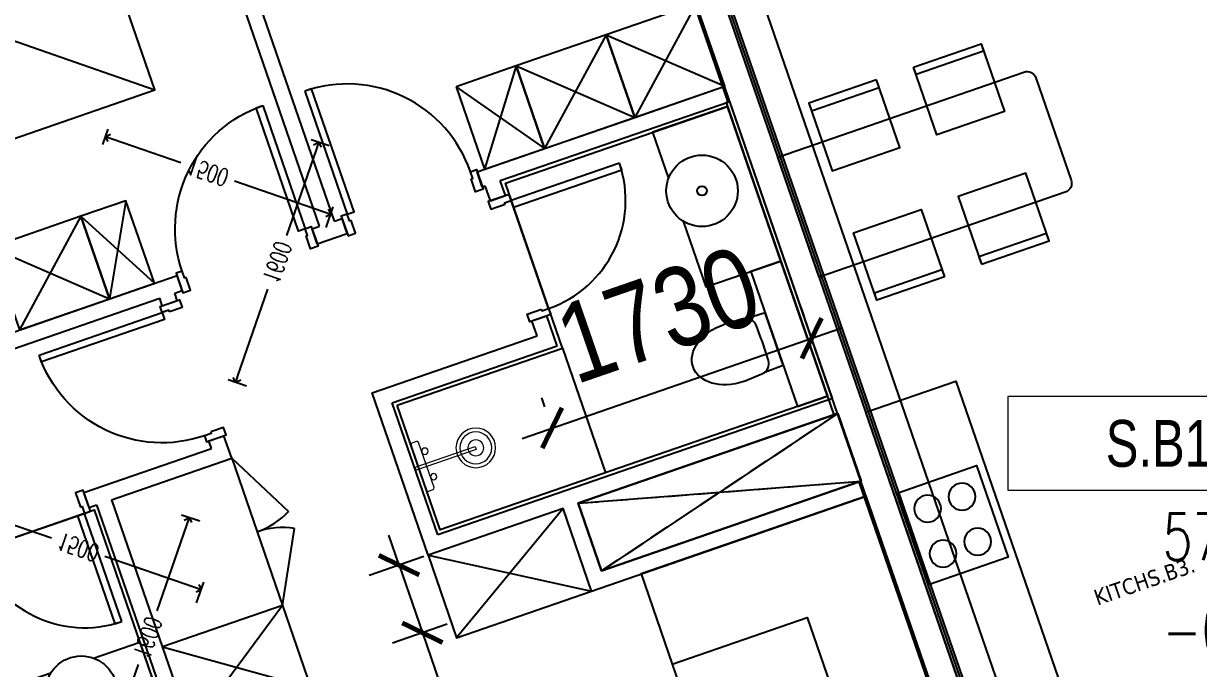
# Model space of a CAD drawing. Header units: millimetres. Extents: x -361699137 to 361252145, y -356478932 to 356523199.
# Drawn here: x -103309 to -95908, y 37109 to 41170 of the extents above; entities that cross this region are included whole.
import ezdxf
from ezdxf.enums import TextEntityAlignment as Align
from ezdxf.xclip import XClip

# ---------------------------------------------------------------- set-up
doc = ezdxf.new("R2010")
doc.units = ezdxf.units.MM
doc.header["$LTSCALE"] = 100
doc.header["$MEASUREMENT"] = 0
doc.header["$XCLIPFRAME"] = 0
doc.set_wipeout_variables(frame=1)
doc.linetypes.add('ACAD_ISO03W100', pattern=[30, 12, -18])
doc.linetypes.add('HIDDEN', pattern=[0.375, 0.25, -0.125])
for name, color, linetype in [('1VinaPVC-Text', 9, 'Continuous'), ('A-_FURN----_E-_N', 251, 'Continuous'), ('A-_SANIEQPT_E-_N', 251, 'Continuous'), ('A-ANNO-ROOM', 50, 'Continuous'), ('IDEA - dim', 251, 'Continuous'), ('KC', 5, 'Continuous'), ('KT-Khuat', 9, 'HIDDEN'), ('KT-Tuong', 1, 'Continuous'), ('TAC - Net manh', 139, 'Continuous')]:
    doc.layers.add(name, color=color, linetype=linetype)
for name, color, linetype, lineweight in [('A-NoiThat', 39, 'Continuous', 13), ('KT-Chuviet', 255, 'Continuous', 15), ('KT-Net thay', 7, 'Continuous', 15), ('KT-Net truc', 18, 'Continuous', 15), ('Xref_ST_MBDV Cot vach 30.7.2022$0$KT-Noi that', 36, 'Continuous', 9)]:
    doc.layers.add(name, color=color, linetype=linetype, lineweight=lineweight)
doc.layers.add('dien tich thong thuy', color=3, linetype='Continuous', plot=False)
doc.styles.add('220126_HDN_HBA typical plan$0$211210_HDN_HBA_TYPICAL PLAN CORE OPT 1$0$HBA-Text', font='GOTHIC.TTF')
doc.styles.add('Arial Narrow', font='ARIALN.TTF')
doc.styles.add('font unicode ccu', font='arial.ttf')
doc.styles.add('ROMANS', font='ROMANS.SHX')
doc.styles.add('Tahoma', font='tahoma.ttf')
doc.styles.add('Xref_ST_MBDV Cot vach 30.7.2022$0$DIM', font='vnsimli.shx', dxfattribs={"width": 0.7})
doc.dimstyles.new('ccu12-200', dxfattribs={"dimscale": 200, "dimtxt": 2.5, "dimasz": 1, "dimexe": 1, "dimexo": 2, "dimgap": 1, "dimtad": 1, "dimdec": 0, "dimdsep": 46, "dimtxsty": 'Arial Narrow', "dimblk": 'ARCHTICK', "dimcen": -1, "dimdle": 1, "dimclrd": 256, "dimclre": 256, "dimclrt": 3, "dimadec": 0, "dimazin": 2, "dimtfac": 0.1, "dimtdec": 0, "dimtmove": 0, "dimatfit": 1, "dimldrblk": 'ARCHTICK', "dimfxl": 1, "dimtvp": 0.8333333333333334, "dimtolj": 1, "dimtzin": 12, "dimarcsym": 0})
doc.dimstyles.new('Xref_ST_MBDV Cot vach 30.7.2022$0$CCU 1-100 A1', dxfattribs={"dimscale": 100, "dimtxt": 2.2, "dimasz": 1, "dimexe": 1, "dimexo": 0, "dimgap": 1, "dimtad": 1, "dimdec": 0, "dimdsep": 46, "dimtxsty": 'Xref_ST_MBDV Cot vach 30.7.2022$0$DIM', "dimblk1": 'Xref_ST_MBDV Cot vach 30.7.2022$0$_ARCHTICK', "dimblk2": 'Xref_ST_MBDV Cot vach 30.7.2022$0$_ARCHTICK', "dimsah": 1, "dimcen": 0, "dimdle": 1, "dimclrd": 256, "dimclre": 256, "dimclrt": 31, "dimadec": 0, "dimazin": 0, "dimtfac": 1, "dimtdec": 0, "dimtix": 1, "dimtmove": 2, "dimatfit": 3, "dimldrblk": 'Xref_ST_MBDV Cot vach 30.7.2022$0$_ARCHTICK', "dimfxl": 8, "dimtolj": 1, "dimarcsym": 0})

# ---------------------------------------------------------------- blocks, each defined once
blk = doc.blocks.new('*U204')
at = {"ltscale": 5}
blk.add_lwpolyline([(305, -530), (305, -1.13686837721616e-13), (-305, 0), (-305, -530)], close=True, dxfattribs=at)
for centre in [(-150, -150), (150, -150.0000000000001), (-150, -380), (150, -380)]:
    blk.add_circle(centre, 85, dxfattribs=at)
blk = doc.blocks.new('10')
at = {"layer": 'IDEA - dim'}
blk.add_lwpolyline([(-9429.999999999229, -569.9999999813735), (-9429.999999998254, 30.00000002053275), (-6029.999999998574, 30.00000001117587), (-6029.99999999904, -569.9999999887805), (-8830.000000000146, -569.9999999832216), (-8830.000000000582, -1444.999999979496), (-9430.000000001062, -1444.999999977648)], dxfattribs=at)
blk.add_lwpolyline([(-4329.999999998574, 30.00000001119042), (-4329.999999999971, -1609.99999998507, -0.414213562373095), (-4389.999999999971, -1669.999999985099), (-5070.000000000466, -1669.999999985084, -0.414213562373095), (-5130.000000000437, -1609.999999985084), (-5129.999999998108, 30.00000001119042)], format="xyb", close=True, dxfattribs=at)
for points in [[(-5386.365906125837, -716.6291622501012), (-5386.365906126768, -266.6291622500576), (-4936.365906125837, -266.6291622501158), (-4936.36590612444, -716.629162253812)], [(-5386.365906125837, -716.6291622501012), (-5386.365906126768, -266.6291622500576), (-5336.365906125837, -266.6291622500867), (-5336.365906125837, -716.6291622519057)], [(-4073.6340938746, -716.6291622501158), (-4073.634093873668, -266.629162250043), (-4523.6340938746, -266.6291622501012), (-4523.634093876011, -716.6291622538265)], [(-4073.6340938746, -716.6291622501158), (-4073.634093873668, -266.629162250043), (-4123.6340938746, -266.6291622500721), (-4123.634093874585, -716.6291622519493)], [(-5386.365906122577, -963.3708926141408), (-5386.365906123974, -1413.37089261222), (-4936.365906124454, -1413.370892614097), (-4936.365906123043, -963.3708926140825)], [(-5386.365906122577, -963.3708926141408), (-5386.365906123974, -1413.37089261222), (-5336.365906124935, -1413.370892614097), (-5336.365906123043, -963.3708926122199)], [(-4073.634093875036, -963.3708926178224), (-4073.634093876914, -1413.370892614083), (-4523.634093875517, -1413.370892614126), (-4523.634093875502, -963.3708926159889)], [(-4073.634093875036, -963.3708926178224), (-4073.634093876914, -1413.370892614083), (-4123.634093875968, -1413.370892614126), (-4123.634093874614, -963.3708926159889)]]:
    blk.add_lwpolyline(points, close=True, dxfattribs=at)
at = {"layer": 'KT-Tuong'}
for points in [[(-9600.000000000306, 200.0000000006403), (-2999.999999997657, 200.0000000037253)], [(-2999.999999997177, 30.00000000372529), (-9430.00000000107, 30.00000000066939)]]:
    blk.add_lwpolyline(points, dxfattribs=at)
at = {"layer": 'IDEA - dim', "extrusion": (0, 0, -1), "zscale": -0.9999999999999998, "rotation": 180.0000000000768}
blk.add_blockref('*U204', (6879.999999998719, -519.9999999869178), dxfattribs=at)
at = {"layer": '1VinaPVC-Text', "style": 'Tahoma'}
blk.add_text('KITCHS.B3.', height=100, rotation=270.0000000266804, dxfattribs=at).set_placement((-7656.978974390542, -951.6046332009137))
blk = doc.blocks.new('d900n')
for points in [[(20, -50), (20, -40), (65, -40), (65, 0), (-65, 0), (-65, -50)], [(885, -40), (65, -40), (65, -85), (885, -85)], [(20, -850), (20, -860), (65, -860), (65, -900), (-65, -900), (-65, -850)]]:
    blk.add_lwpolyline(points, close=True)
blk.add_arc((65, -40), 820, 270, 0)
blk = doc.blocks.new('d800')
blk.add_line((760, 70), (40, 70))
for points in [[(40, 790), (40, 70), (85, 70), (85, 790)], [(50, 25), (40, 25), (40, 70), (0, 70), (0, -70), (50, -70)], [(750, 25), (760, 25), (760, 70), (800, 70), (800, -70), (750, -70)]]:
    blk.add_lwpolyline(points, close=True)
blk.add_arc((40, 70), 720, 0, 90)
blk = doc.blocks.new('A$C2A980E36')
at = {"ltscale": 0.5}
blk.add_lwpolyline([(-10, 0), (10, 0), (10, 400), (-10, 400)], close=True, dxfattribs=at)
blk.add_lwpolyline([(160, 60), (160, 30, -0.4142135623730916), (150, 20), (-150, 20, -0.4142135623730987), (-160, 30), (-160, 60.00000000000728, -0.414213562373095), (-150, 70.00000000000728), (150, 70, -0.4142135623730915)], format="xyb", close=True, dxfattribs=at)
for centre, radius in [((0, 400), 125), ((0, 400), 100), ((0, 400), 50), ((-85, 90.00000000000728), 20), ((85, 90), 20)]:
    blk.add_circle(centre, radius, dxfattribs=at)
blk = doc.blocks.new('220126_HDN_HBA typical plan$0$210902_YS plan 330pm ver13$0$TOTO-WC-CW822J')
at = {"color": 0}
blk.add_lwpolyline([(-177.2072506700642, -119.1915361834399), (-175, 0), (175, 0), (177.2072506700642, -119.1915361836145)], dxfattribs=at)
blk.add_lwpolyline([(-190, -270), (-183.3947591906181, -144.5004246227618, -0.3908696114996718), (-115.4352058441145, -78.20653349565691), (-27.76706723973621, -75.77130742336158, -0.01388621073825284), (27.76706724101678, -75.77130742336158), (115.4352058439981, -78.20653349565691, -0.3908696114996718), (183.3947591905016, -144.5004246227618), (190, -270)], format="xyb", dxfattribs=at)
blk.add_ellipse((0, -270), major_axis=(0, -270), ratio=0.7037037037037037, start_param=4.71238898038469, end_param=7.853981633974483, dxfattribs=at)
blk = doc.blocks.new('A$C046771BC')
at = {"layer": 'A-_FURN----_E-_N', "linetype": 'Continuous'}
for points in [[(8014.534550933036, 8418.067530231488), (8197.000778177564, 7899.216804196079), (8763.019752042208, 8098.270870283191), (8580.553524797651, 8617.121596318608), (8014.534550933036, 8418.067530231488)], [(7448.515577068392, 8219.013464144362), (7630.981804312978, 7700.162738108014), (8197.000778177564, 7899.216804196079), (8014.534550933036, 8418.067530231488), (7448.515577068392, 8219.013464144362)], [(7071.169594493302, 8086.310753420814), (7253.635821737887, 7567.460027384459), (7630.981804312978, 7700.162738108014), (7448.515577068392, 8219.013464144362), (7071.169594493302, 8086.310753420814)], [(4712.75720234793, 7256.918811026841), (4895.223429592486, 6738.068084991402), (5178.232916522858, 6837.595118037756), (4995.766689278287, 7356.445844073194), (4712.75720234793, 7256.918811026841)], [(4146.738228483315, 7057.864744939721), (4329.2044557279, 6539.014018903359), (4895.223429592486, 6738.068084991402), (4712.75720234793, 7256.918811026841), (4146.738228483315, 7057.864744939721)], [(9421.195804549207, 6151.361965188236), (9122.614705419022, 7000.390425985137), (8933.941714130182, 6934.039070622461), (9232.522813260366, 6085.010609827401)]]:
    blk.add_lwpolyline(points, close=True, dxfattribs=at)
at = {"layer": 'IDEA - dim'}
for p, q in [((8874.960313178759, 8985.665545951091), (11064.55504017712, 2759.45683345629)), ((7239.643250471185, 7456.535692768051), (7206.467572787951, 7550.87218841221)), ((7749.657542998189, 6443.354849720756), (8025.015668004969, 5660.361935150377)), ((5670.677544247505, 5738.732848288124), (5995.799185699012, 4814.235190482916)), ((5995.799185695301, 4814.235190482566), (5241.107220547463, 4548.829769030413)), ((5995.799185697164, 4814.235190482559), (6178.265412941735, 4295.384464444465))]:
    blk.add_line(p, q, dxfattribs=at)
for points in [[(3381.665187550898, 7424.82965236995), (5174.058604788224, 8055.167528314498), (4676.423439568069, 9470.214962975111), (2884.030022334526, 8839.877087034281)], [(6711.956090861757, 6078.422395374331), (7749.657543000052, 6443.354849721229), (7384.72508875854, 7481.056301510816), (8780.905225235823, 7972.056331301861), (9421.195804549207, 6151.361965188469), (6987.314215926279, 5295.429480658542)], [(8253.668318159747, 5025.2493738003), (8452.722384245935, 4459.230399936958), (9301.750845035378, 4757.811499061816), (9865.73736561634, 3154.091073113905), (9016.708904828774, 2855.509973989512), (9215.762970916796, 2289.4910001235), (10630.81040556524, 2787.126165334306), (9668.715752810138, 5522.884539010887)], [(6910.863193472702, 5136.039264003684), (7093.329420719194, 4617.188537960585), (7942.357881519783, 4915.769637092428), (7759.89165427335, 5434.620363135404)]]:
    blk.add_lwpolyline(points, close=True, dxfattribs=at)
for points in [[(8505.430789887716, 7248.251760936288), (8650.932227188518, 6834.512037575983), (9122.614705419022, 7000.39042598537), (8780.905225239534, 7972.056331299664), (8309.222747009146, 7806.177942890139), (8411.595803256903, 7515.075664056163)], [(5670.677544247505, 5738.732848288124), (6031.01957375386, 5406.68823979548)], [(1562.667042033878, 4267.552142208548), (4806.358878914427, 5408.273705949188), (5264.183231139759, 4106.43006545048), (2300.909068130059, 3064.324061387324)], [(5995.79918569533, 4814.235190481868), (6068.982397139276, 5298.739285222244)], [(4807.202563895044, 4475.739487426454), (5098.304842727419, 4578.11254367686), (5264.183231139745, 4106.430065450597), (4415.154770344641, 3807.848966321082), (4249.27638193981, 4279.531444542215), (4540.378660770293, 4381.904500791916)]]:
    blk.add_lwpolyline(points, dxfattribs=at)
for centre, radius in [((8623.602163955395, 7439.721148439847), 224.9999999999999), ((8623.602163955395, 7439.721148439847), 29.99999999999998), ((4731.848048277388, 4263.733126729257), 224.9999999999999)]:
    blk.add_circle(centre, radius, dxfattribs=at)
for centre, start, end in [((5670.677544247505, 5738.732848288124), 289.3754393926141, 317.3403412190336), ((5995.79918569533, 4814.235190481868), 81.41053759854562, 109.3754393908335)]:
    blk.add_arc(centre, 490.0000002622876, start, end, dxfattribs=at)
at = {"layer": 'KT-Khuat', "ltscale": 5}
for p, q in [((8003.518699481923, 5043.281810417018), (9486.249525561856, 6041.73526505307)), ((7854.228149918708, 5467.796040815727), (9635.540075128796, 5617.22103465458))]:
    blk.add_line(p, q, dxfattribs=at)
at = {"layer": 'KT-Tuong'}
for p, q in [((6310.270864321006, 7235.70325001411), (5049.595112200986, 10820.49008516116)), ((6215.934368677597, 7202.527572332994), (4955.258616548177, 10787.31440750613)), ((8763.019752042208, 8098.270870283191), (8497.614330658587, 8852.962835243958)), ((7206.467572791662, 7550.872188413148), (8763.019752042208, 8098.270870283424)), ((7352.847045296949, 7496.34650595886), (8796.19542972726, 8003.934374629684)), ((7386.022722963418, 7402.010010372414), (7352.847045298826, 7496.346505959209)), ((7239.643250471505, 7456.53569276712), (7258.510549640399, 7463.170828303129)), ((7291.686227317987, 7368.834332690258), (7258.510549642262, 7463.170828303013)), ((7291.68622731803, 7368.834332690956), (7386.022722961556, 7402.010010372531)), ((6168.766120605273, 7185.939734205484), (6215.934368429895, 7202.527573033109)), ((6201.94179828481, 7091.603238561296), (6168.766120605331, 7185.939734205251)), ((6310.270864084567, 7235.703250687915), (6357.439111912783, 7252.291089516006)), ((6390.614789594154, 7157.954593871593), (6357.439111912769, 7252.29108951717)), ((6201.94179828481, 7091.603238560947), (6390.614789592291, 7157.954593871469)), ((3763.185481449749, 6339.959953997855), (5319.737659732011, 6887.358635310437)), ((5352.913337409685, 6793.022139664619), (5319.737659730177, 6887.358635308567)), ((3702.024663476463, 6212.447780698178), (5211.408593922999, 6743.258623179867)), ((5227.996432954547, 6696.090374816788), (5211.40859413716, 6743.25862257554)), ((5305.745089583244, 6776.434300837445), (5352.913337411461, 6793.022139665783)), ((5322.3329286074, 6729.266052499519), (5305.745089776916, 6776.43430028389)), ((5227.996432958316, 6696.090374817253), (5322.332928605538, 6729.266052499526)), ((7557.091648766887, 6614.142367538439), (7651.428144408535, 6647.318045219083)), ((7590.267326340254, 6519.805872191126), (7557.091648765054, 6614.142367537748)), ((7717.779499670651, 6458.645054216173), (7651.428144408535, 6647.318045218617)), ((6680.078047532472, 6093.712599868599), (7717.779499670636, 6458.645054215707)), ((6972.024011434827, 5263.551437327002), (6680.078047532472, 6093.712599868599)), ((9453.073847880456, 6136.071760697112), (6972.024011434827, 5263.551437327234)), ((9486.249525561827, 6041.735265053056), (7854.228149918708, 5467.796040815712)), ((5526.577532088486, 5847.061914021248), (5620.914027739476, 5880.237591705165)), ((5543.165370911505, 5799.89366626192), (5526.577532092255, 5847.061914022412)), ((5670.677544245642, 5738.732848288124), (5620.914027739462, 5880.237591705863)), ((4741.305157898154, 5517.900406085999), (5543.16537091152, 5799.893666262386)), ((4915.985579054963, 5473.327426944732), (5670.677544247505, 5738.732848288008)), ((9635.540075128796, 5617.22103465458), (8003.518699481952, 5043.281810417004)), ((4774.480835579525, 5423.563910441571), (4741.305157898139, 5517.900406085075)), ((7942.357881517921, 4915.769637091496), (9668.715752810138, 5522.884539010654)), ((4774.480835579496, 5423.563910442153), (4821.649083405893, 5440.151749276785)), ((7759.891654271501, 5434.620363133665), (6910.863193470854, 5136.039264001829)), ((7942.35788151795, 4915.769637091962), (7759.891654271501, 5434.620363133316)), ((8003.518699483757, 5043.281810417826), (7854.228149916817, 5467.796040815239))]:
    blk.add_line(p, q, dxfattribs=at)
for points in [[(9453.073847880456, 6136.071760697461), (8796.195429727275, 8003.934374629334)], [(6910.863193470883, 5136.039264002295), (6552.56587420388, 6154.873417844941), (7590.267326340254, 6519.805872191359)], [(4821.64908340585, 5440.151749276203), (5296.061274469059, 4091.139860958905), (2116.496870348419, 2972.970237235637)], [(4915.985579054963, 5473.327426944383), (5423.573447793868, 4029.979042995834), (2169.282175546658, 2885.52993460267)]]:
    blk.add_lwpolyline(points, dxfattribs=at)
at = {"layer": 'TAC - Net manh', "linetype": 'ACAD_ISO03W100', "ltscale": 4}
for p, q in [((8580.553524797651, 8617.121596318608), (8197.000778177564, 7899.216804196079)), ((8014.534550933036, 8418.067530231488), (7630.981804312978, 7700.162738108014)), ((8014.534550933036, 8418.067530231488), (8763.019752042208, 8098.270870283191)), ((7448.515577068392, 8219.013464144362), (7253.635821737887, 7567.460027384459)), ((7448.515577068392, 8219.013464144362), (8197.000778177564, 7899.216804196079)), ((7071.169594493302, 8086.310753420814), (7630.981804312978, 7700.162738108014)), ((4995.766689278287, 7356.445844073194), (4895.223429592486, 6738.068084991402)), ((4712.75720234793, 7256.918811026841), (4329.2044557279, 6539.014018903359)), ((4712.75720234793, 7256.918811026841), (5178.232916522858, 6837.595118037756)), ((4146.738228483315, 7057.864744939721), (4895.223429592486, 6738.068084991402)), ((7759.891654271501, 5434.620363133432), (7093.32942071915, 4617.188537961516)), ((6910.863193472702, 5136.039264004499), (7942.357881519754, 4915.769637092893)), ((5995.799185697149, 4814.235190483141), (5423.573447797608, 4029.979042997689)), ((5241.107220547463, 4548.829769030763), (6178.265412939872, 4295.384464444356)), ((8452.722384244102, 4459.230399936143), (9016.70890482505, 2855.509973988334))]:
    blk.add_line(p, q, dxfattribs=at)
blk.add_lwpolyline([(2884.030022334453, 8839.87708703533), (5174.058604786362, 8055.167528314498)], dxfattribs=at)
at = {"layer": 'A-_FURN----_E-_N', "linetype": 'Continuous'}
for p, rotation in [((7343.571300041076, 7387.080955456633), 289.3754394253368), ((4759.551780624504, 5466.015333481457), 199.3754394254085)]:
    blk.add_blockref('d800', p, dxfattribs=dict(at, rotation=rotation))
at = {"layer": 'A-_SANIEQPT_E-_N', "xscale": -1, "rotation": 289.3754394245813}
blk.add_blockref('220126_HDN_HBA typical plan$0$210902_YS plan 330pm ver13$0$TOTO-WC-CW822J', (9083.232263695318, 6509.524840224014), dxfattribs=at)
at = {"layer": 'A-NoiThat', "extrusion": (0, 0, -1), "zscale": -1, "rotation": 70.62456057542684}
blk.add_blockref('A$C2A980E36', (-6830.767854265679, 5680.290802478969), dxfattribs=at)
at = {"layer": 'IDEA - dim', "rotation": 109.3754394252167}
blk.add_blockref('d900n', (6374.026950754385, 7205.12284169484), dxfattribs=at)
at = {"layer": 'IDEA - dim'}
for p, xscale, rotation in [((6185.353959461805, 7138.771486329835), -0.9999999999999993, 289.3754394241804), ((5275.164680781047, 6712.678213658623), -1.000000000000001, 19.37543942452099)]:
    blk.add_blockref('d900n', p, dxfattribs=dict(at, xscale=xscale, rotation=rotation))
blk = doc.blocks.new('TAG CAO DO SAN')
blk.add_wipeout([(1526701.778855525, -266095.22987594287), (1527644.6359120198, -266095.22987594287), (1527644.6359120198, -266330.944140067), (1526701.778855525, -266330.944140067)]).dxf.layer = 'KT-Net thay'
at = {"layer": 'KT-Net thay', "flags": 128}
blk.add_lwpolyline([(1526701.778855525, -266095.2298759429), (1526701.778855525, -266330.9441400666), (1527644.63591202, -266330.9441400666), (1527644.63591202, -266095.2298759429)], close=True, dxfattribs=at)
blk.add_lwpolyline([(1526701.778855525, -266330.9441400666), (1527644.63591202, -266330.9441400666)], dxfattribs=at)
at = {"layer": 'KT-Chuviet', "color": 31, "style": 'font unicode ccu', "width": 0.75}
blk.add_attdef('TÊNPHÒNG', text='', height=117.85713, dxfattribs=at).set_placement((1527175.308820772, -266213.4467624734), align=Align.MIDDLE_CENTER)
blk = doc.blocks.new('A$C1AAC5519')
at = {"layer": 'A-ANNO-ROOM', "insert": (772.955269176513, 1216.574747113511), "char_height": 600, "attachment_point": 2, "rotation": 50.44882673977027, "style": '220126_HDN_HBA typical plan$0$211210_HDN_HBA_TYPICAL PLAN CORE OPT 1$0$HBA-Text'}
blk.add_mtext_dynamic_manual_height_columns('S.B1.', width=722857412.8743668, gutter_width=9765.624999999996, heights=[0], dxfattribs=at)
blk = doc.blocks.new('A$C418F5BC8')
at = {"layer": 'A-ANNO-ROOM', "insert": (648.1133449638728, 1090.790118377889), "char_height": 600, "attachment_point": 2, "rotation": 50.44882673977027, "style": '220126_HDN_HBA typical plan$0$211210_HDN_HBA_TYPICAL PLAN CORE OPT 1$0$HBA-Text'}
blk.add_mtext_dynamic_manual_height_columns('SL-S', width=722857412.8743668, gutter_width=9765.624999999996, heights=[0], dxfattribs=at)
blk = doc.blocks.new('A$C2A6C5140')
at = {"layer": 'A-ANNO-ROOM', "insert": (731.4497625969816, 1190.0169191678, 0.0003277973379295924), "char_height": 600, "attachment_point": 2, "rotation": 50.44882673977027, "style": '220126_HDN_HBA typical plan$0$211210_HDN_HBA_TYPICAL PLAN CORE OPT 1$0$HBA-Text'}
blk.add_mtext_dynamic_manual_height_columns('2-BR', width=722857412.8743668, gutter_width=9765.624999999996, heights=[0], dxfattribs=at)
blk = doc.blocks.new('A$C5388591E')
at = {"layer": 'A-ANNO-ROOM', "insert": (894.3001998505497, 842.1987865094561, 0.0004622000541105721), "char_height": 600, "attachment_point": 2, "rotation": 1.4064704596368105, "style": '220126_HDN_HBA typical plan$0$211210_HDN_HBA_TYPICAL PLAN CORE OPT 1$0$HBA-Text'}
blk.add_mtext_dynamic_manual_height_columns('3-BR', width=722857412.8743668, gutter_width=9765.624999999996, heights=[0], dxfattribs=at)
blk = doc.blocks.new('A$C21AF0CCA')
at = {"layer": 'A-ANNO-ROOM', "insert": (1197.56892258345, 814.6835720778872), "char_height": 600, "attachment_point": 2, "rotation": 0.10542954816276216, "style": '220126_HDN_HBA typical plan$0$211210_HDN_HBA_TYPICAL PLAN CORE OPT 1$0$HBA-Text'}
blk.add_mtext_dynamic_manual_height_columns('S.B1P.', width=722857412.8743668, gutter_width=9765.624999999996, heights=[0], dxfattribs=at)
blk = doc.blocks.new('Xref_ST_MBDV Cot vach 30.7.2022$0$_Open90')
at = {"color": 0, "linetype": 'ByBlock', "lineweight": -2}
for p, q in [((0, 0), (-1, 0)), ((-0.5, 0.5), (0, 0)), ((0, 0), (-0.5, -0.5))]:
    blk.add_line(p, q, dxfattribs=at)
blk = doc.blocks.new('*D159')
at = {"layer": 'Defpoints', "color": 5, "transparency": 16777216}
for p, q in [((-2230.006080747058, 1494.255069668558), (-2230.006080747058, 1595.840436880921)), ((-730.0060807470581, 1457.189424305085), (-730.0060807470581, 1595.840436880921)), ((-2180.006080747058, 1545.840436880921), (-1728.427059650542, 1545.840436880921)), ((-780.0060807470581, 1545.840436880921), (-1371.760392983876, 1545.840436880921))]:
    blk.add_line(p, q, dxfattribs=at)
at = {"layer": 'Defpoints', "color": 0, "transparency": 16777216}
for p in [(-2230.006080747058, 1545.840436880921), (-2230.006080747058, 1494.255069668558, -3.230259272854623e-06), (-730.0060807470581, 1457.189424305085, -3.230259272854623e-06)]:
    blk.add_point(p, dxfattribs=at)
at = {"layer": 'Defpoints', "color": 5, "transparency": 16777216, "xscale": 50, "yscale": 50, "zscale": 50, "rotation": 180}
blk.add_blockref('Xref_ST_MBDV Cot vach 30.7.2022$0$_Open90', (-2230.006080747058, 1545.840436880921), dxfattribs=at)
at = {"layer": 'Defpoints', "color": 5, "transparency": 16777216, "xscale": 50, "yscale": 50, "zscale": 50}
blk.add_blockref('Xref_ST_MBDV Cot vach 30.7.2022$0$_Open90', (-730.0060807470581, 1545.840436880921), dxfattribs=at)
at = {"layer": 'Defpoints', "color": 5, "transparency": 16777216, "insert": (-1550.093726317209, 1545.840436880921), "char_height": 110, "attachment_point": 5, "style": 'Xref_ST_MBDV Cot vach 30.7.2022$0$DIM'}
blk.add_mtext('\\A1;1500', dxfattribs=at)
blk = doc.blocks.new('Xref_ST_MBDV Cot vach 30.7.2022$0$_ARCHTICK')
at = {"color": 0, "linetype": 'ByBlock', "const_width": 0.15}
blk.add_lwpolyline([(-0.5, -0.5), (0.5, 0.5)], dxfattribs=at)
blk = doc.blocks.new('*D160')
at = {"layer": 'Defpoints', "color": 5, "transparency": 16777216}
for p, q in [((-879.0568600945994, 1950.002331897217), (-1000.172690610198, 1950.002331897217)), ((-950.1726906101984, 1900.002331897217), (-950.1726906101983, 1328.335665230491)), ((-950.1726906101981, 400.0023318972127), (-950.1726906101982, 971.6689985638246)), ((-879.0568600945994, 350.0023318972127), (-1000.172690610198, 350.0023318972126))]:
    blk.add_line(p, q, dxfattribs=at)
at = {"layer": 'Defpoints', "color": 0, "transparency": 16777216}
for p in [(-879.0568600945994, 1950.002331897217, -3.230259272854623e-06), (-950.1726906101981, 350.0023318972126), (-879.0568600945994, 350.0023318972127, -3.230259272854622e-06)]:
    blk.add_point(p, dxfattribs=at)
at = {"layer": 'Defpoints', "color": 5, "transparency": 16777216, "xscale": 50, "yscale": 50, "zscale": 50}
for p, rotation in [((-950.1726906101984, 1950.002331897217), 90), ((-950.1726906101981, 350.0023318972126), 270)]:
    blk.add_blockref('Xref_ST_MBDV Cot vach 30.7.2022$0$_Open90', p, dxfattribs=dict(at, rotation=rotation))
at = {"layer": 'Defpoints', "color": 5, "transparency": 16777216, "insert": (-950.1726906088297, 1150.002331897158), "char_height": 110, "attachment_point": 5, "rotation": 90, "style": 'Xref_ST_MBDV Cot vach 30.7.2022$0$DIM'}
blk.add_mtext('\\A1;1600', dxfattribs=at)
blk = doc.blocks.new('_ARCHTICK')
at = {"color": 0, "linetype": 'ByBlock', "const_width": 0.15}
blk.add_lwpolyline([(-0.5, -0.5), (0.5, 0.5)], dxfattribs=at)
blk = doc.blocks.new('*D401')
at = {"layer": 'Defpoints', "color": 0, "transparency": 16777216}
for p in [(43858.09406933901, -446.6558765122882), (43942.59393191011, -691.4069859608062), (42307.3107274517, -1255.985452440184)]:
    blk.add_point(p, dxfattribs=at)
at = {"layer": 'KC', "lineweight": -2, "transparency": 16777216}
for p, q in [((43812.05555823608, -313.3068233073918), (43792.82488250198, -257.6057951855801)), ((42033.76078355389, -1076.50352982868), (44047.14415066571, -381.3866896752716)), ((42176.77235377766, -877.8852897867691), (42157.54167804357, -822.1842616649556))]:
    blk.add_line(p, q, dxfattribs=at)
at = {"layer": 'KC', "lineweight": -2, "transparency": 16777216, "xscale": 200, "yscale": 200, "zscale": 200}
for p, rotation in [((43858.09406933901, -446.6558765122882), 19.04713795678525), ((42222.81086488059, -1011.234342991664), 199.0471379567852)]:
    blk.add_blockref('_ARCHTICK', p, dxfattribs=dict(at, rotation=rotation))
at = {"layer": 'KC', "color": 3, "transparency": 16777216, "insert": (42891.87157094893, -298.5853662952541), "char_height": 500, "attachment_point": 5, "rotation": 19.047137956785253, "style": 'Arial Narrow'}
blk.add_mtext('\\A1;1730', dxfattribs=at)
blk = doc.blocks.new('*D402')
at = {"layer": 'Defpoints', "color": 0, "transparency": 16777216}
for p in [(41793.72272948315, -1690.199438726248), (41940.57839986566, -2115.562121718982), (41405.81320766758, -2300.188803695259)]:
    blk.add_point(p, dxfattribs=at)
at = {"layer": 'KC', "lineweight": -2, "transparency": 16777216}
for p, q in [((41258.95753728508, -1874.826120702521), (41193.68835044943, -1685.776039375343)), ((41415.6225668288, -1820.73781239756), (41069.90745595791, -1940.095307538177)), ((41258.95753728508, -1874.826120702521), (41405.81320766758, -2300.188803695259)), ((41562.4782372113, -2246.100495390296), (41216.76312634041, -2365.457990530915)), ((41405.81320766758, -2300.188803695259), (41967.41315496974, -3926.844824064301))]:
    blk.add_line(p, q, dxfattribs=at)
at = {"layer": 'KC', "lineweight": -2, "transparency": 16777216, "xscale": 200, "yscale": 200, "zscale": 200}
for p, rotation in [((41258.95753728508, -1874.826120702521), 289.0471379563727), ((41405.81320766758, -2300.188803695259), 109.0471379563727)]:
    blk.add_blockref('_ARCHTICK', p, dxfattribs=dict(at, rotation=rotation))
at = {"layer": 'KC', "color": 3, "transparency": 16777216, "insert": (42182.24211161211, -3153.985999049184), "char_height": 500, "attachment_point": 5, "rotation": 289.0471379563727, "style": 'Arial Narrow'}
blk.add_mtext('\\A1;450', dxfattribs=at)
blk = doc.blocks.new('Xref_ST_MBDV Cot vach 30.7.2022$0$TM 1000kg')
at = {"layer": 'Defpoints', "color": 5}
for base, p1, p2, angle, picture, middle in [((-950.1726906101981, 350.0023318972126), (-879.056860094599, 1950.002331897216, -3.230259272854623e-06), (-879.056860094599, 350.0023318972126, -3.230259272854622e-06), 90, '*D160', (-950.1726906088297, 1150.002331897158)), ((-2230.006080747058, 1545.840436880921), (-730.0060807470581, 1457.189424305085, -3.230259272854623e-06), (-2230.006080747058, 1494.255069668558, -3.230259272854623e-06), 180, '*D159', (-1550.093726317209, 1545.840436880921))]:
    dim = blk.add_linear_dim(base=base, p1=p1, p2=p2, angle=angle, dimstyle='Xref_ST_MBDV Cot vach 30.7.2022$0$CCU 1-100 A1', override={"dimscale": 50, "dimblk1": 'Xref_ST_MBDV Cot vach 30.7.2022$0$_Open90', "dimblk2": 'Xref_ST_MBDV Cot vach 30.7.2022$0$_Open90', "dimclrd": 5, "dimclre": 5, "dimclrt": 5, "dimlwd": 65535, "dimlwe": 65535}, dxfattribs=at)
    dim.commit()
    dim.dimension.update_dxf_attribs({"geometry": picture, "text_midpoint": middle, "dimtype": 128})
blk = doc.blocks.new('A$C0e39c971')
at = {"layer": 'KC', "ltscale": 2000}
blk.add_line((-50296.02445521206, -10365.26604742959), (-32130.72716177488, -62980.46010137508), dxfattribs=at)
at = {"layer": 'KC'}
for p, q in [((-46374.32305983687, -22337.2100064584), (-47862.75059396005, -23327.15115586017)), ((-48009.60626432206, -22901.78847286033), (-46227.46738944994, -22762.57268945592))]:
    blk.add_line(p, q, dxfattribs=at)
at = {"layer": 'KC', "elevation": 1.034975806175202e-10}
blk.add_lwpolyline([(-48009.60626432393, -22901.788472861), (-46374.32305983687, -22337.2100064584), (-46227.46738944994, -22762.57268945592), (-47862.75059396005, -23327.15115586017), (-48009.60626432206, -22901.78847286033)], dxfattribs=at)
at = {"layer": 'KC'}
for p1, p2, distance, picture, middle in [((-48088.85401980183, -22672.24992114045), (-46453.57081534341, -22107.67145466107), 258.92727231950215, '*D401', (-47504.2931763046, -21714.84983499552)), ((-48602.44201777037, -23106.46390742651), (-48455.58634738787, -23531.82659041925), -565.7391823837273, '*D402', (-48213.92263564141, -24570.25046774945))]:
    dim = blk.add_aligned_dim(p1=p1, p2=p2, distance=distance, dimstyle='ccu12-200', override={"dimzin": 0}, dxfattribs=at)
    dim.commit()
    dim.dimension.update_dxf_attribs({"geometry": picture, "text_midpoint": middle, "insert": (-90396.16474725353, -21416.26446870026)})

msp = doc.modelspace()

# ---------------------------------------------------------------- linework, layer by layer
at = {"layer": 'dien tich thong thuy', "elevation": 1.850305064140804e-10}
msp.add_lwpolyline([(-99669.70738431369, 44298.38795825111), (-98755.93876872776, 41651.6868196337), (-98973.34636199824, 41576.62725487078), (-96884.73238352122, 35527.0246523084), (-91600.78261034715, 37351.29842414757), (-92199.62739949027, 39085.83292034984)], dxfattribs=at)
at = {"layer": 'dien tich thong thuy', "elevation": -5.460117087949516e-05}
msp.add_lwpolyline([(-100076.1650596476, 44158.0592079503), (-98873.58029166184, 40674.81145835094), (-98883.03279575997, 40671.54799899772), (-98204.23325268255, 38705.42715298221), (-99815.88519699482, 38149.00733495039), (-99669.02952662838, 37723.64465195171), (-98047.92507824028, 38283.32792934291), (-97073.78246486234, 35461.75546547603), (-98567.27810833848, 34946.12888920947), (-100391.6180169544, 34316.22549065392), (-100401.4892414047, 34344.81128182446), (-103265.5342163232, 33355.80137075637), (-103200.203113007, 33166.57195032392), (-103710.602906879, 32990.35737655502), (-105360.244300384, 35758.76340078544), (-105350.5897369829, 35762.09662073401), (-106098.2425518312, 37016.79753016322), (-106107.8971153045, 37013.46431018979), (-107108.9195278792, 38693.36667470954, -0.4754106967124653), (-105839.8025309953, 42168.17320483355), (-105369.6279158266, 42330.69305411611), (-104390.6834467591, 39494.92002877347), (-104078.6593472069, 39602.64576528027), (-105057.6347137437, 42438.21613125698)], format="xyb", close=True, dxfattribs=at)

# ---------------------------------------------------------------- block references
at = {"rotation": 359.6716985290672}
msp.add_blockref('A$C046771BC', (-107701.3154737136, 32726.30538740009, -5.460150597392439e-05), dxfattribs=at)
at = {"layer": 'A-ANNO-ROOM'}
for p in [(-259643.7130096142, 30107.50136767479, 5.460850030168077e-05), (-265285.2820729736, 28918.92663560377, 5.460850030168077e-05), (-245554.3968650475, 25356.81105555443, 5.460850030168077e-05), (-227992.1817903481, 24030.19494673412, 5.460832008522107e-05), (-256709.4713859697, 21832.8932062781, 5.460850030168077e-05), (-262170.0583902029, 20336.74231012515, 5.460850030168077e-05), (-227339.9751671815, 20267.82827189344, 5.460850030168077e-05), (-224467.8250259957, 15310.13736246047, 5.460832008522128e-05)]:
    msp.add_blockref('A$C21AF0CCA', p, dxfattribs=at)
at = {"layer": 'dien tich thong thuy'}
for name, p, rotation in [('A$C2A6C5140', (-231902.1761341663, 41866.69510118499, 3.214423980650787e-05), 310.9576437198666), ('A$C2A6C5140', (-223136.0769012624, 38294.90614465419, 1.895367564819208e-05), 310.9576437198666), ('A$C2A6C5140', (-179022.2876665308, 13510.42375649511, 0.000178988243818107), 310.9576437198666), ('A$C2A6C5140', (-199561.0792445699, 2742.960286576832, 0.0001030398263186841), 310.9576437198666), ('A$C2A6C5140', (-176749.4277460563, 2773.706094754736, 0.000178988243818107), 310.9576437198666), ('A$C2A6C5140', (-192735.1419570138, 2545.06827839894, 0.000178988243818107), 310.9576437198666), ('A$C418F5BC8', (-243956.3571569886, 39603.8582028097, -1.001597833679712e-05), 309.6632197063607), ('A$C418F5BC8', (-248126.4019441397, 37597.12528390926, -1.001597833679712e-05), 309.6632197063607), ('A$C418F5BC8', (-251890.361273925, 36548.61448139837, -1.001597833679712e-05), 309.6632197063607), ('A$C418F5BC8', (-255839.4329553979, 34945.01120257354, -1.001597833679712e-05), 309.6632197063607), ('A$C1AAC5519', (-240877.0889148213, 28052.61175672372, 0.0003723829774320968), 309.6566028083925), ('A$C1AAC5519', (-219521.6105350079, 27682.1615688601, 0.0005547181599990354), 309.6566028083925), ('A$C1AAC5519', (-217651.9125884596, 24627.95011466656, 0.0003723828570649432), 309.6566028083925), ('A$C1AAC5519', (-267764.0012375055, 19262.70548251106, 0.0003723828655667127), 309.6566028083925), ('A$C418F5BC8', (-223053.1163780628, 10712.6679421931, -1.001597833679712e-05), 309.6632197063607), ('A$C1AAC5519', (-213503.7868963684, 3324.648489140978, -0.3423708923741385), 309.6566028083925), ('A$C1AAC5519', (-207798.658660123, 3064.615415494518, 0.0003723828655667127), 309.6566028083925), ('A$C1AAC5519', (-184128.1584514385, 2786.454424718489, 0.0003723828655667127), 309.6566028083925)]:
    msp.add_blockref(name, p, dxfattribs=dict(at, rotation=rotation))
for p in [(-273086.0443437684, 28673.87453448355, -1.001579812033762e-05), (-220441.6689392982, 3035.191374137183, 4.458552763712727e-05)]:
    msp.add_blockref('A$C5388591E', p, dxfattribs=at)
at = {"layer": 'IDEA - dim', "rotation": 109.0471379540456}
msp.add_blockref('10', (-99943.1016791001, 44431.45273106916, -5.460150597392439e-05), dxfattribs=at)
at = {"layer": 'Xref_ST_MBDV Cot vach 30.7.2022$0$KT-Noi that', "xscale": -1, "rotation": 19.04679309956865}
for p in [(101188.4048604748, 38268.76550443767, -1.275848364499597e-05), (102004.2696957845, 35905.63948780103, -1.275848364499597e-05)]:
    msp.add_blockref('Xref_ST_MBDV Cot vach 30.7.2022$0$TM 1000kg', p, dxfattribs=at)

# ---------------------------------------------------------------- next in the draw order: block references
at = {"layer": 'KT-Net truc'}
ref = msp.add_blockref('TAG CAO DO SAN', (-3913864.271033528, 704059.7674962067, -0.0002124631564102194), dxfattribs=dict(at, xscale=2.5, yscale=2.5, zscale=2.5))
XClip(ref).set_block_clipping_path([(1526674.1636322693, -266330.944140067), (1527644.9865817227, -266095.2298759429)])
ref.add_attrib('CAO-DO', '57.5', (-96134.41268374657, 37790.44290080393, -0.0002124631564102194), dxfattribs={"layer": 'KT-Chuviet', "color": 31, "ltscale": 15, "height": 294.6428301546305, "style": 'ROMANS', "width": 0.7500000000000001})
ref.add_attrib('CAO-DO', '-0.030', (-96134.41268374657, 37201.15724049468, -0.0002124631564102194), dxfattribs={"layer": 'KT-Chuviet', "color": 31, "ltscale": 15, "height": 294.6428301546305, "style": 'ROMANS', "width": 0.7500000000000001})
ref.add_attrib('TÊNPHÒNG', 'S.B1P.4', dxfattribs={"layer": 'KT-Chuviet', "color": 31, "height": 294.642825, "style": 'font unicode ccu', "width": 0.7500000000000001}).set_placement((-95925.99898159542, 38526.15059002308, -0.0002124631564102194), align=Align.MIDDLE_CENTER)

# ---------------------------------------------------------------- next in the draw order: block references
at = {"layer": 'KC'}
msp.add_blockref('A$C0e39c971', (-51806.2233402338, 61050.61543249532), dxfattribs=at)

doc.saveas('drawing.dxf')
